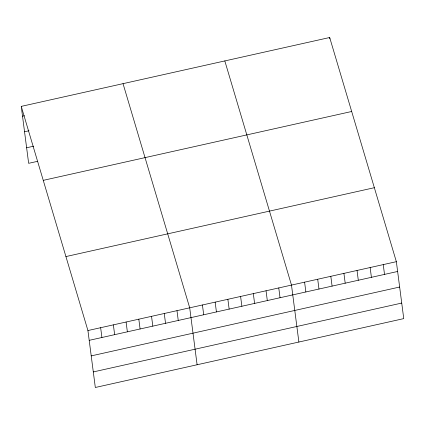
<?xml version="1.0" encoding="UTF-8"?>
<svg xmlns="http://www.w3.org/2000/svg" width="425" height="425" viewBox="0 0 425 425"><rect width="100%" height="100%" fill="white"/><g stroke="black" fill="none" stroke-linecap="round" stroke-linejoin="round"><path stroke-width="0.64" d="M21.25 106.383L329.678 37.512L396.355 261.678L403.75 318.617L95.322 387.488L87.927 330.544L21.25 106.383L28.645 163.322L37.549 161.335M22.525 116.179L24.432 115.754M24.544 131.734L28.996 130.741M26.626 147.767L33.623 146.2M43.254 180.354L351.682 111.488M65.923 256.572L374.351 187.701M87.927 330.544L396.355 261.678M89.197 340.34L397.625 271.474M91.216 355.9L399.649 287.034M93.298 371.928L401.731 303.062M224.814 60.929L291.486 285.09L298.881 342.035M123.032 83.656L189.704 307.817L197.104 364.762M383.244 264.605L384.519 274.401M370.138 267.532L371.413 277.328M329.678 37.512L329.848 38.818M357.032 270.459L358.302 280.256M343.921 273.387L345.196 283.183M330.815 276.314L332.084 286.11M317.703 279.241L318.978 289.037M304.598 282.168L305.867 291.964M278.768 287.932L280.038 297.728M266.045 290.774L267.314 300.571M253.321 293.617L254.591 303.413M240.598 296.453L241.867 306.255M227.874 299.296L229.149 309.092M215.151 302.138L216.426 311.934M202.428 304.98L203.702 314.776M176.986 310.659L178.256 320.455M164.262 313.501L165.532 323.297M151.539 316.343L152.809 326.14M138.816 319.18L140.091 328.982M126.092 322.022L127.367 331.819M113.369 324.865L114.644 334.661M100.645 327.702L101.92 337.503"/></g></svg>
